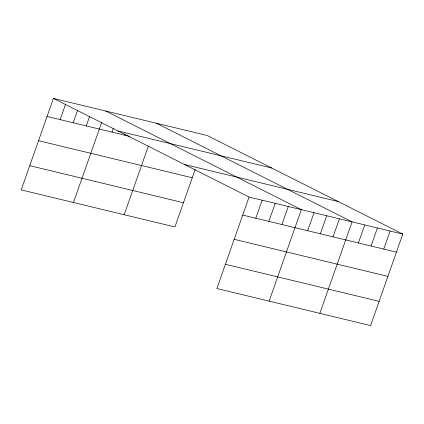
<?xml version="1.0" encoding="UTF-8"?>
<svg xmlns="http://www.w3.org/2000/svg" width="424" height="424" viewBox="0 0 424 424"><rect width="100%" height="100%" fill="white"/><g stroke="black" fill="none" stroke-linecap="round" stroke-linejoin="round"><path stroke-width="0.64" d="M53.419 98.416L249.079 197.043L216.86 288.527L370.581 325.584L402.8 234.096L207.14 135.473L53.419 98.416L21.2 189.904L174.921 226.957L195.236 169.271M60.129 119.61L65.609 104.055M73.193 122.764L77.576 110.314M86.263 125.912L89.549 116.579M73.463 202.502L101.739 122.218M112.01 132.118L113.325 128.382M124.693 135.177L125.128 133.931M124.195 214.73L148.347 146.137M255.789 218.238L262.143 200.192M268.858 221.386L275.213 203.34M281.923 224.535L288.278 206.488M269.129 301.125L301.342 209.642L105.682 111.014M307.67 230.741L314.025 212.7M320.353 233.799L326.708 215.752M333.036 236.857L339.391 218.811M319.855 313.357L352.074 221.869L156.408 123.246M358.402 242.973L364.757 224.927M371.079 246.026L377.434 227.985M383.762 249.084L390.117 231.038M117.983 130.963L271.704 168.021M47.064 116.462L129.765 136.396M184.509 164.496L338.23 201.548M38.526 140.699L192.247 177.751M249.079 197.043L402.8 234.096M242.724 215.085L396.445 252.142M29.733 165.667L183.454 202.725M234.191 239.322L387.912 276.379M225.398 264.29L379.12 301.347"/></g></svg>
